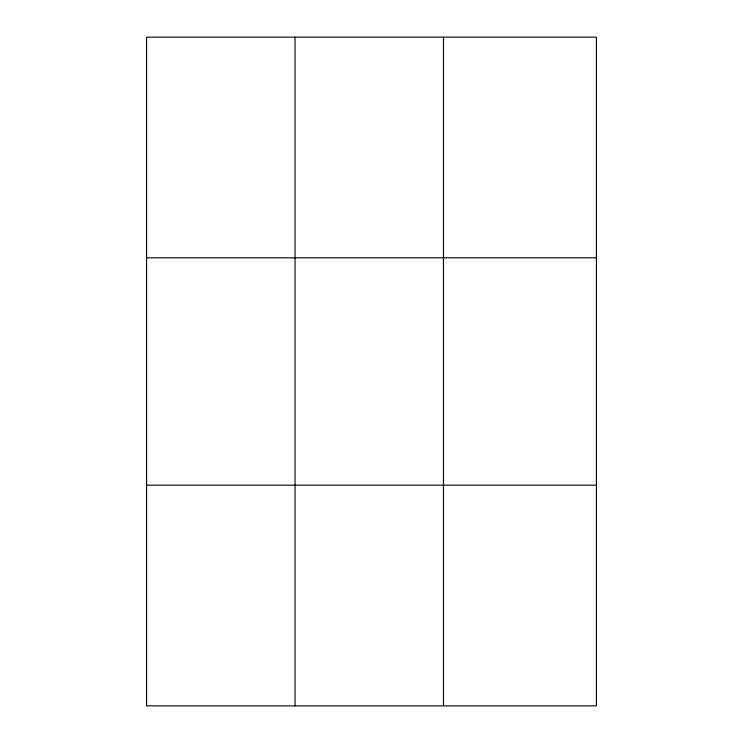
<?xml version="1.0" encoding="UTF-8"?>
<svg xmlns="http://www.w3.org/2000/svg" width="743" height="743" viewBox="0 0 743 743"><rect width="100%" height="100%" fill="white"/><g stroke="black" fill="none" stroke-linecap="round" stroke-linejoin="round"><path stroke-width="1.11" d="M295.027 705.85L295.027 37.15M443.478 705.85L443.478 37.15M146.575 257.821L596.425 257.821M146.575 485.179L596.425 485.179M596.425 595.514L596.425 705.85L146.575 705.85L146.575 37.15L596.425 37.15L596.425 595.514"/></g></svg>
